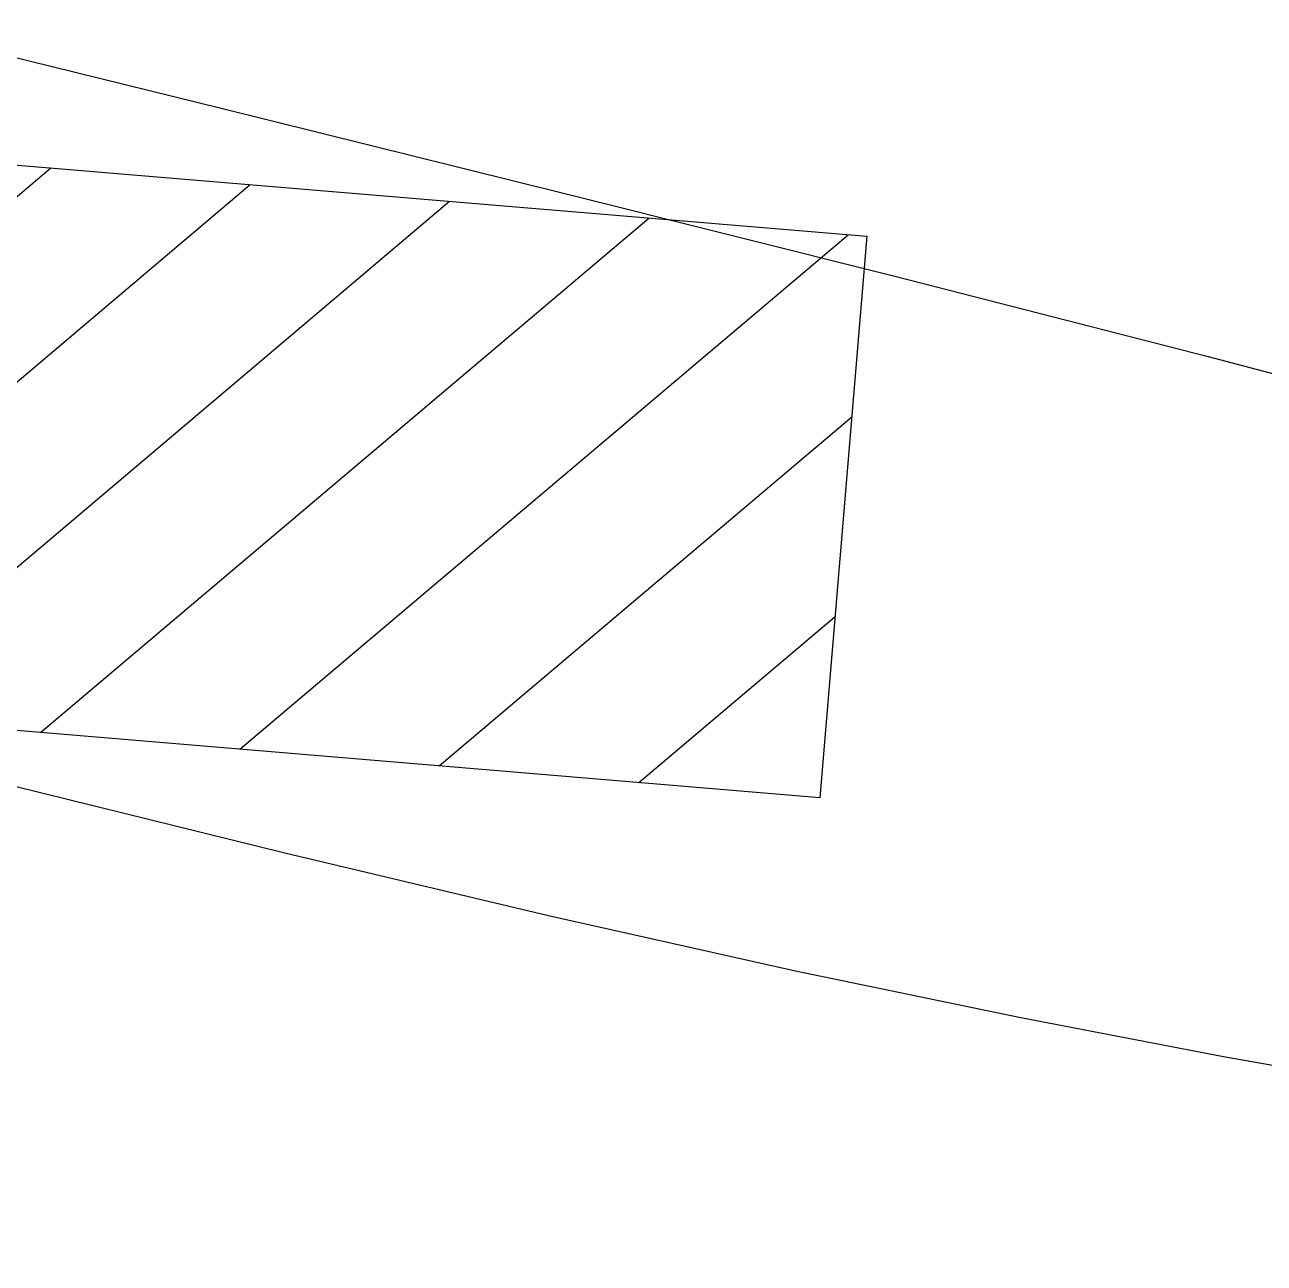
# Model space of a CAD drawing. Header units: millimetres. Extents: x 524954 to 526204, y 9523489 to 9524010.
# Drawn here: x 525711.46 to 525728.98, y 9523770.35 to 9523787.86 of the extents above; entities that cross this region are included whole.
import ezdxf

# ---------------------------------------------------------------- set-up
doc = ezdxf.new("R2010")
doc.units = ezdxf.units.MM
for name, color, linetype in [('Bati', 6, 'Continuous'), ('Bati_H', 1, 'Continuous'), ('CN_01_00', 3, 'Continuous'), ('CN_02_00', 4, 'Continuous')]:
    doc.layers.add(name, color=color, linetype=linetype)

msp = doc.modelspace()

# ---------------------------------------------------------------- hatches: boundary and pattern name
at = {"layer": 'Bati_H'}
h = msp.add_hatch(dxfattribs=at)
h.set_pattern_fill('_U', color=256, scale=2, angle=40.2179, style=0, pattern_type=0)
h.set_pattern_definition([(40.217889494, (0, 0), (-1.29139227346, 1.52718891957), [])])
h.paths.add_polyline_path([(525697.659, 9523787.018), (525723.368, 9523784.867), (525722.704, 9523776.932), (525697.066, 9523779.077), (525696.995, 9523779.083)])

# ---------------------------------------------------------------- linework, layer by layer
at = {"layer": 'Bati', "flags": 128}
msp.add_lwpolyline([(525697.659, 9523787.018), (525723.368, 9523784.867), (525722.704, 9523776.932), (525697.066, 9523779.077), (525696.995, 9523779.083)], close=True, dxfattribs=at)
at = {"layer": 'CN_01_00', "elevation": 283, "flags": 128}
msp.add_lwpolyline([(525709.457, 9523787.856), (525714.241, 9523786.678), (525719.077, 9523785.478), (525723.782, 9523784.297), (525728.174, 9523783.172), (525732.072, 9523782.143), (525735.335, 9523781.24), (525737.997, 9523780.465), (525740.133, 9523779.809), (525741.817, 9523779.266), (525743.126, 9523778.827), (525744.135, 9523778.485), (525744.918, 9523778.233), (525745.552, 9523778.063), (525746.099, 9523777.967), (525746.58, 9523777.933), (525746.902, 9523777.944)], dxfattribs=at)
at = {"layer": 'CN_02_00', "elevation": 282, "flags": 128}
msp.add_lwpolyline([(525708.168, 9523777.894), (525711.301, 9523777.097), (525715.141, 9523776.151), (525718.864, 9523775.269), (525722.36, 9523774.485), (525725.543, 9523773.823), (525728.408, 9523773.273), (525730.973, 9523772.821), (525733.253, 9523772.448), (525735.265, 9523772.14), (525737.026, 9523771.878), (525738.553, 9523771.647), (525739.862, 9523771.431), (525740.97, 9523771.216), (525741.898, 9523771.003), (525742.666, 9523770.797), (525743.294, 9523770.602), (525743.803, 9523770.423), (525743.986, 9523770.352)], dxfattribs=at)

doc.saveas('drawing.dxf')
